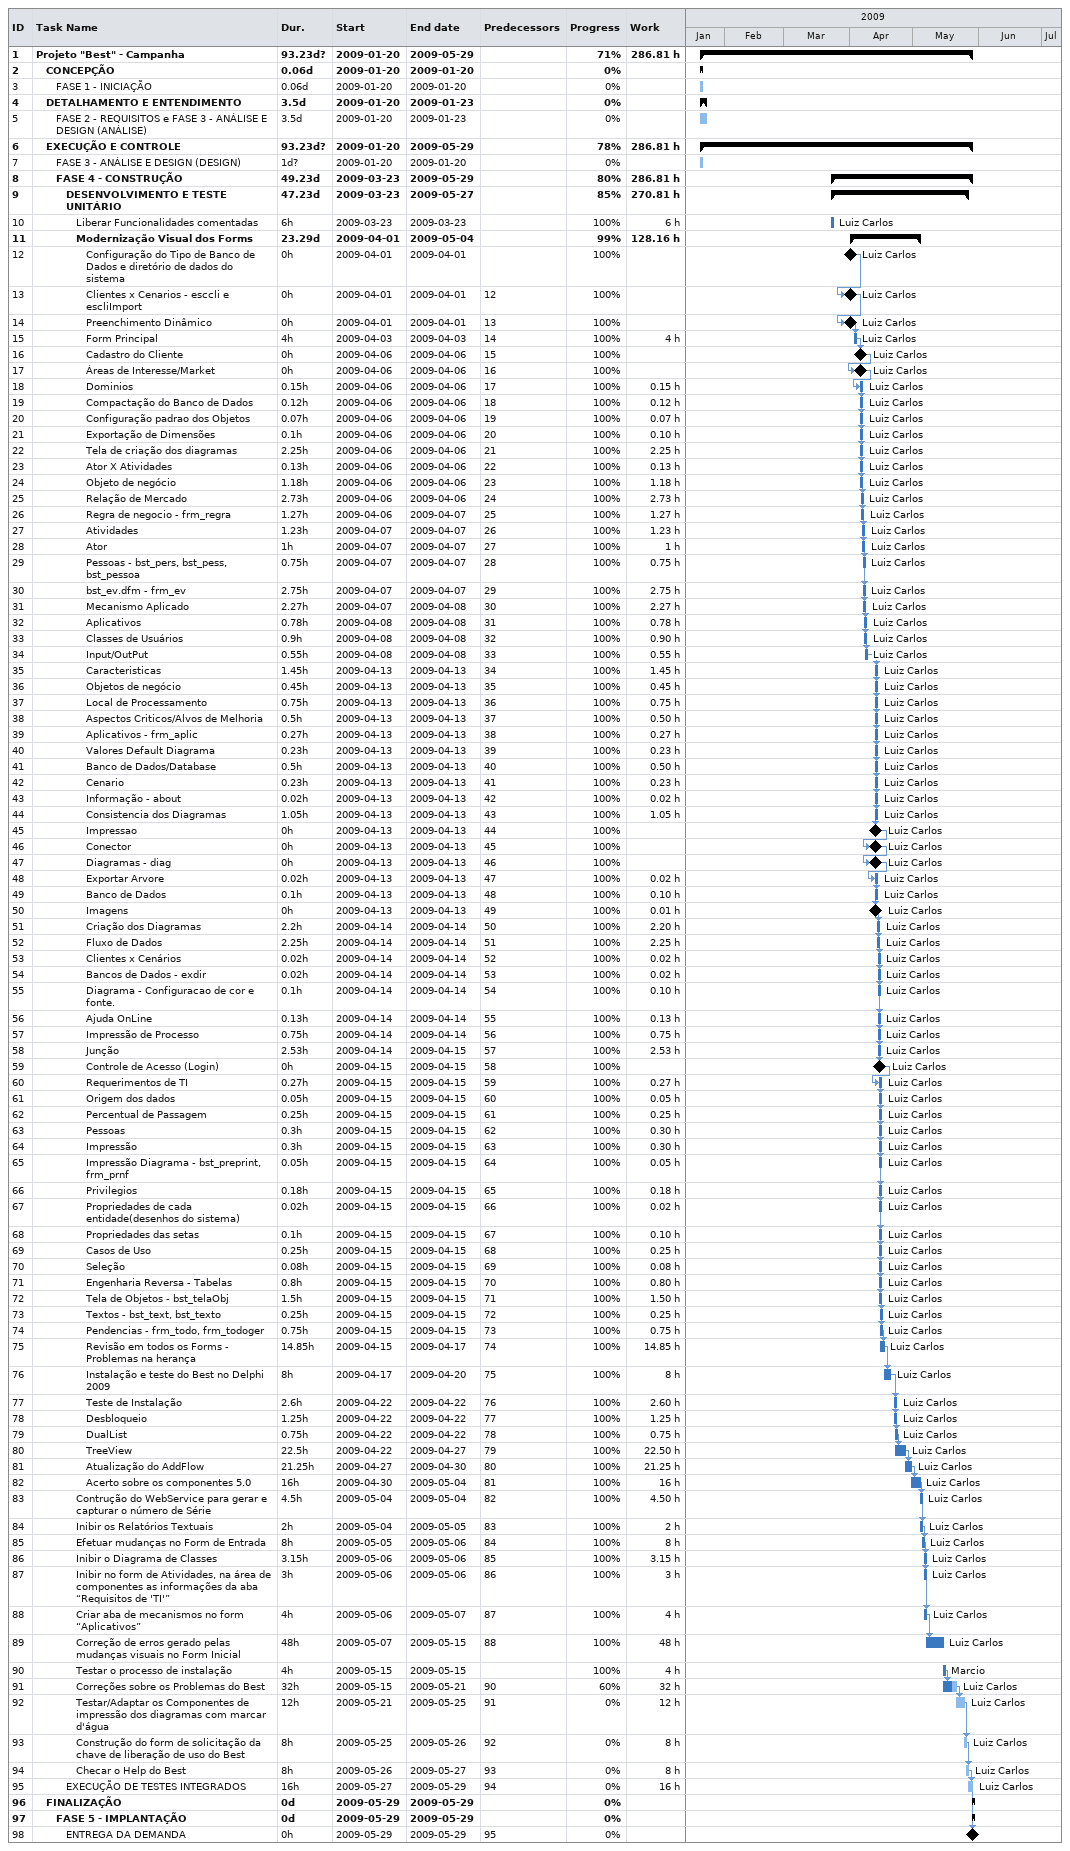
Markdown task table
| ID | Level | Task | Duration | Start | Finish | Predecessors | Resources | % complete | Work (h) |
|---|---|---|---|---|---|---|---|---|---|
| 1 | 1 | **Projeto "Best" - Campanha** | 93.23d? | 2009-01-20 | 2009-05-29 |  |  | 71 | 286.81 |
| 2 | 2 | **CONCEPÇÃO** | 0.06d | 2009-01-20 | 2009-01-20 |  |  | 0 |  |
| 3 | 3 | FASE 1 - INICIAÇÃO | 0.06d | 2009-01-20 | 2009-01-20 |  |  | 0 |  |
| 4 | 2 | **DETALHAMENTO E ENTENDIMENTO** | 3.5d | 2009-01-20 | 2009-01-23 |  |  | 0 |  |
| 5 | 3 | FASE 2 - REQUISITOS e FASE 3 - ANÁLISE E DESIGN (ANÁLISE) | 3.5d | 2009-01-20 | 2009-01-23 |  |  | 0 |  |
| 6 | 2 | **EXECUÇÃO E CONTROLE** | 93.23d? | 2009-01-20 | 2009-05-29 |  |  | 78 | 286.81 |
| 7 | 3 | FASE 3 - ANÁLISE E DESIGN (DESIGN) | 1d? | 2009-01-20 | 2009-01-20 |  |  | 0 |  |
| 8 | 3 | **FASE 4 - CONSTRUÇÃO** | 49.23d | 2009-03-23 | 2009-05-29 |  |  | 80 | 286.81 |
| 9 | 4 | **DESENVOLVIMENTO E TESTE UNITÁRIO** | 47.23d | 2009-03-23 | 2009-05-27 |  |  | 85 | 270.81 |
| 10 | 5 | Liberar Funcionalidades comentadas | 6h | 2009-03-23 | 2009-03-23 |  | Luiz Carlos | 100 | 6 |
| 11 | 5 | **Modernização Visual dos Forms** | 23.29d | 2009-04-01 | 2009-05-04 |  |  | 99 | 128.16 |
| 12 | 6 | Configuração do Tipo de Banco de Dados e diretório de dados do sistema | 0h | 2009-04-01 | 2009-04-01 |  | Luiz Carlos | 100 |  |
| 13 | 6 | Clientes x Cenarios - esccli e escliImport | 0h | 2009-04-01 | 2009-04-01 | 12 | Luiz Carlos | 100 |  |
| 14 | 6 | Preenchimento Dinâmico | 0h | 2009-04-01 | 2009-04-01 | 13 | Luiz Carlos | 100 |  |
| 15 | 6 | Form Principal | 4h | 2009-04-03 | 2009-04-03 | 14 | Luiz Carlos | 100 | 4 |
| 16 | 6 | Cadastro do Cliente | 0h | 2009-04-06 | 2009-04-06 | 15 | Luiz Carlos | 100 |  |
| 17 | 6 | Áreas de Interesse/Market | 0h | 2009-04-06 | 2009-04-06 | 16 | Luiz Carlos | 100 |  |
| 18 | 6 | Dominios | 0.15h | 2009-04-06 | 2009-04-06 | 17 | Luiz Carlos | 100 | 0.15 |
| 19 | 6 | Compactação do Banco de Dados | 0.12h | 2009-04-06 | 2009-04-06 | 18 | Luiz Carlos | 100 | 0.12 |
| 20 | 6 | Configuração padrao dos Objetos | 0.07h | 2009-04-06 | 2009-04-06 | 19 | Luiz Carlos | 100 | 0.07 |
| 21 | 6 | Exportação de Dimensões | 0.1h | 2009-04-06 | 2009-04-06 | 20 | Luiz Carlos | 100 | 0.10 |
| 22 | 6 | Tela de criação dos diagramas | 2.25h | 2009-04-06 | 2009-04-06 | 21 | Luiz Carlos | 100 | 2.25 |
| 23 | 6 | Ator X Atividades | 0.13h | 2009-04-06 | 2009-04-06 | 22 | Luiz Carlos | 100 | 0.13 |
| 24 | 6 | Objeto de negócio | 1.18h | 2009-04-06 | 2009-04-06 | 23 | Luiz Carlos | 100 | 1.18 |
| 25 | 6 | Relação de Mercado | 2.73h | 2009-04-06 | 2009-04-06 | 24 | Luiz Carlos | 100 | 2.73 |
| 26 | 6 | Regra de negocio - frm_regra | 1.27h | 2009-04-06 | 2009-04-07 | 25 | Luiz Carlos | 100 | 1.27 |
| 27 | 6 | Atividades | 1.23h | 2009-04-07 | 2009-04-07 | 26 | Luiz Carlos | 100 | 1.23 |
| 28 | 6 | Ator | 1h | 2009-04-07 | 2009-04-07 | 27 | Luiz Carlos | 100 | 1 |
| 29 | 6 | Pessoas - bst_pers, bst_pess, bst_pessoa | 0.75h | 2009-04-07 | 2009-04-07 | 28 | Luiz Carlos | 100 | 0.75 |
| 30 | 6 | bst_ev.dfm - frm_ev | 2.75h | 2009-04-07 | 2009-04-07 | 29 | Luiz Carlos | 100 | 2.75 |
| 31 | 6 | Mecanismo Aplicado | 2.27h | 2009-04-07 | 2009-04-08 | 30 | Luiz Carlos | 100 | 2.27 |
| 32 | 6 | Aplicativos | 0.78h | 2009-04-08 | 2009-04-08 | 31 | Luiz Carlos | 100 | 0.78 |
| 33 | 6 | Classes de Usuários | 0.9h | 2009-04-08 | 2009-04-08 | 32 | Luiz Carlos | 100 | 0.90 |
| 34 | 6 | Input/OutPut | 0.55h | 2009-04-08 | 2009-04-08 | 33 | Luiz Carlos | 100 | 0.55 |
| 35 | 6 | Caracteristicas | 1.45h | 2009-04-13 | 2009-04-13 | 34 | Luiz Carlos | 100 | 1.45 |
| 36 | 6 | Objetos de negócio | 0.45h | 2009-04-13 | 2009-04-13 | 35 | Luiz Carlos | 100 | 0.45 |
| 37 | 6 | Local de Processamento | 0.75h | 2009-04-13 | 2009-04-13 | 36 | Luiz Carlos | 100 | 0.75 |
| 38 | 6 | Aspectos Criticos/Alvos de Melhoria | 0.5h | 2009-04-13 | 2009-04-13 | 37 | Luiz Carlos | 100 | 0.50 |
| 39 | 6 | Aplicativos - frm_aplic | 0.27h | 2009-04-13 | 2009-04-13 | 38 | Luiz Carlos | 100 | 0.27 |
| 40 | 6 | Valores Default Diagrama | 0.23h | 2009-04-13 | 2009-04-13 | 39 | Luiz Carlos | 100 | 0.23 |
| 41 | 6 | Banco de Dados/Database | 0.5h | 2009-04-13 | 2009-04-13 | 40 | Luiz Carlos | 100 | 0.50 |
| 42 | 6 | Cenario | 0.23h | 2009-04-13 | 2009-04-13 | 41 | Luiz Carlos | 100 | 0.23 |
| 43 | 6 | Informação - about | 0.02h | 2009-04-13 | 2009-04-13 | 42 | Luiz Carlos | 100 | 0.02 |
| 44 | 6 | Consistencia dos Diagramas | 1.05h | 2009-04-13 | 2009-04-13 | 43 | Luiz Carlos | 100 | 1.05 |
| 45 | 6 | Impressao | 0h | 2009-04-13 | 2009-04-13 | 44 | Luiz Carlos | 100 |  |
| 46 | 6 | Conector | 0h | 2009-04-13 | 2009-04-13 | 45 | Luiz Carlos | 100 |  |
| 47 | 6 | Diagramas - diag | 0h | 2009-04-13 | 2009-04-13 | 46 | Luiz Carlos | 100 |  |
| 48 | 6 | Exportar Arvore | 0.02h | 2009-04-13 | 2009-04-13 | 47 | Luiz Carlos | 100 | 0.02 |
| 49 | 6 | Banco de Dados | 0.1h | 2009-04-13 | 2009-04-13 | 48 | Luiz Carlos | 100 | 0.10 |
| 50 | 6 | Imagens | 0h | 2009-04-13 | 2009-04-13 | 49 | Luiz Carlos | 100 | 0.01 |
| 51 | 6 | Criação dos Diagramas | 2.2h | 2009-04-14 | 2009-04-14 | 50 | Luiz Carlos | 100 | 2.20 |
| 52 | 6 | Fluxo de Dados | 2.25h | 2009-04-14 | 2009-04-14 | 51 | Luiz Carlos | 100 | 2.25 |
| 53 | 6 | Clientes x Cenários | 0.02h | 2009-04-14 | 2009-04-14 | 52 | Luiz Carlos | 100 | 0.02 |
| 54 | 6 | Bancos de Dados - exdir | 0.02h | 2009-04-14 | 2009-04-14 | 53 | Luiz Carlos | 100 | 0.02 |
| 55 | 6 | Diagrama - Configuracao de cor e fonte. | 0.1h | 2009-04-14 | 2009-04-14 | 54 | Luiz Carlos | 100 | 0.10 |
| 56 | 6 | Ajuda OnLine | 0.13h | 2009-04-14 | 2009-04-14 | 55 | Luiz Carlos | 100 | 0.13 |
| 57 | 6 | Impressão de Processo | 0.75h | 2009-04-14 | 2009-04-14 | 56 | Luiz Carlos | 100 | 0.75 |
| 58 | 6 | Junção | 2.53h | 2009-04-14 | 2009-04-15 | 57 | Luiz Carlos | 100 | 2.53 |
| 59 | 6 | Controle de Acesso (Login) | 0h | 2009-04-15 | 2009-04-15 | 58 | Luiz Carlos | 100 |  |
| 60 | 6 | Requerimentos de TI | 0.27h | 2009-04-15 | 2009-04-15 | 59 | Luiz Carlos | 100 | 0.27 |
| 61 | 6 | Origem dos dados | 0.05h | 2009-04-15 | 2009-04-15 | 60 | Luiz Carlos | 100 | 0.05 |
| 62 | 6 | Percentual de Passagem | 0.25h | 2009-04-15 | 2009-04-15 | 61 | Luiz Carlos | 100 | 0.25 |
| 63 | 6 | Pessoas | 0.3h | 2009-04-15 | 2009-04-15 | 62 | Luiz Carlos | 100 | 0.30 |
| 64 | 6 | Impressão | 0.3h | 2009-04-15 | 2009-04-15 | 63 | Luiz Carlos | 100 | 0.30 |
| 65 | 6 | Impressão Diagrama - bst_preprint, frm_prnf | 0.05h | 2009-04-15 | 2009-04-15 | 64 | Luiz Carlos | 100 | 0.05 |
| 66 | 6 | Privilegios | 0.18h | 2009-04-15 | 2009-04-15 | 65 | Luiz Carlos | 100 | 0.18 |
| 67 | 6 | Propriedades de cada entidade(desenhos do sistema) | 0.02h | 2009-04-15 | 2009-04-15 | 66 | Luiz Carlos | 100 | 0.02 |
| 68 | 6 | Propriedades das setas | 0.1h | 2009-04-15 | 2009-04-15 | 67 | Luiz Carlos | 100 | 0.10 |
| 69 | 6 | Casos de Uso | 0.25h | 2009-04-15 | 2009-04-15 | 68 | Luiz Carlos | 100 | 0.25 |
| 70 | 6 | Seleção | 0.08h | 2009-04-15 | 2009-04-15 | 69 | Luiz Carlos | 100 | 0.08 |
| 71 | 6 | Engenharia Reversa - Tabelas | 0.8h | 2009-04-15 | 2009-04-15 | 70 | Luiz Carlos | 100 | 0.80 |
| 72 | 6 | Tela de Objetos - bst_telaObj | 1.5h | 2009-04-15 | 2009-04-15 | 71 | Luiz Carlos | 100 | 1.50 |
| 73 | 6 | Textos - bst_text, bst_texto | 0.25h | 2009-04-15 | 2009-04-15 | 72 | Luiz Carlos | 100 | 0.25 |
| 74 | 6 | Pendencias - frm_todo, frm_todoger | 0.75h | 2009-04-15 | 2009-04-15 | 73 | Luiz Carlos | 100 | 0.75 |
| 75 | 6 | Revisão em todos os Forms - Problemas na herança | 14.85h | 2009-04-15 | 2009-04-17 | 74 | Luiz Carlos | 100 | 14.85 |
| 76 | 6 | Instalação e teste do Best no Delphi 2009 | 8h | 2009-04-17 | 2009-04-20 | 75 | Luiz Carlos | 100 | 8 |
| 77 | 6 | Teste de Instalação | 2.6h | 2009-04-22 | 2009-04-22 | 76 | Luiz Carlos | 100 | 2.60 |
| 78 | 6 | Desbloqueio | 1.25h | 2009-04-22 | 2009-04-22 | 77 | Luiz Carlos | 100 | 1.25 |
| 79 | 6 | DualList | 0.75h | 2009-04-22 | 2009-04-22 | 78 | Luiz Carlos | 100 | 0.75 |
| 80 | 6 | TreeView | 22.5h | 2009-04-22 | 2009-04-27 | 79 | Luiz Carlos | 100 | 22.50 |
| 81 | 6 | Atualização do AddFlow | 21.25h | 2009-04-27 | 2009-04-30 | 80 | Luiz Carlos | 100 | 21.25 |
| 82 | 6 | Acerto sobre os componentes 5.0 | 16h | 2009-04-30 | 2009-05-04 | 81 | Luiz Carlos | 100 | 16 |
| 83 | 5 | Contrução do WebService para gerar e capturar o número de Série | 4.5h | 2009-05-04 | 2009-05-04 | 82 | Luiz Carlos | 100 | 4.50 |
| 84 | 5 | Inibir os Relatórios Textuais | 2h | 2009-05-04 | 2009-05-05 | 83 | Luiz Carlos | 100 | 2 |
| 85 | 5 | Efetuar mudanças no Form de Entrada | 8h | 2009-05-05 | 2009-05-06 | 84 | Luiz Carlos | 100 | 8 |
| 86 | 5 | Inibir o Diagrama de Classes | 3.15h | 2009-05-06 | 2009-05-06 | 85 | Luiz Carlos | 100 | 3.15 |
| 87 | 5 | Inibir no form de Atividades, na área de componentes as informações da aba “Requisitos de 'TI'” | 3h | 2009-05-06 | 2009-05-06 | 86 | Luiz Carlos | 100 | 3 |
| 88 | 5 | Criar aba de mecanismos no form “Aplicativos” | 4h | 2009-05-06 | 2009-05-07 | 87 | Luiz Carlos | 100 | 4 |
| 89 | 5 | Correção de erros gerado pelas mudanças visuais no Form Inicial | 48h | 2009-05-07 | 2009-05-15 | 88 | Luiz Carlos | 100 | 48 |
| 90 | 5 | Testar o processo de instalação | 4h | 2009-05-15 | 2009-05-15 |  | Marcio | 100 | 4 |
| 91 | 5 | Correções sobre os Problemas do Best | 32h | 2009-05-15 | 2009-05-21 | 90 | Luiz Carlos | 60 | 32 |
| 92 | 5 | Testar/Adaptar os Componentes de impressão dos diagramas com marcar d'água | 12h | 2009-05-21 | 2009-05-25 | 91 | Luiz Carlos | 0 | 12 |
| 93 | 5 | Construção do form de solicitação da chave de liberação de uso do Best | 8h | 2009-05-25 | 2009-05-26 | 92 | Luiz Carlos | 0 | 8 |
| 94 | 5 | Checar o Help do Best | 8h | 2009-05-26 | 2009-05-27 | 93 | Luiz Carlos | 0 | 8 |
| 95 | 4 | EXECUÇÃO DE TESTES INTEGRADOS | 16h | 2009-05-27 | 2009-05-29 | 94 | Luiz Carlos | 0 | 16 |
| 96 | 2 | **FINALIZAÇÃO** | 0d | 2009-05-29 | 2009-05-29 |  |  | 0 |  |
| 97 | 3 | **FASE 5 - IMPLANTAÇÃO** | 0d | 2009-05-29 | 2009-05-29 |  |  | 0 |  |
| 98 | 4 | ENTREGA DA DEMANDA | 0h | 2009-05-29 | 2009-05-29 | 95 |  | 0 |  |
